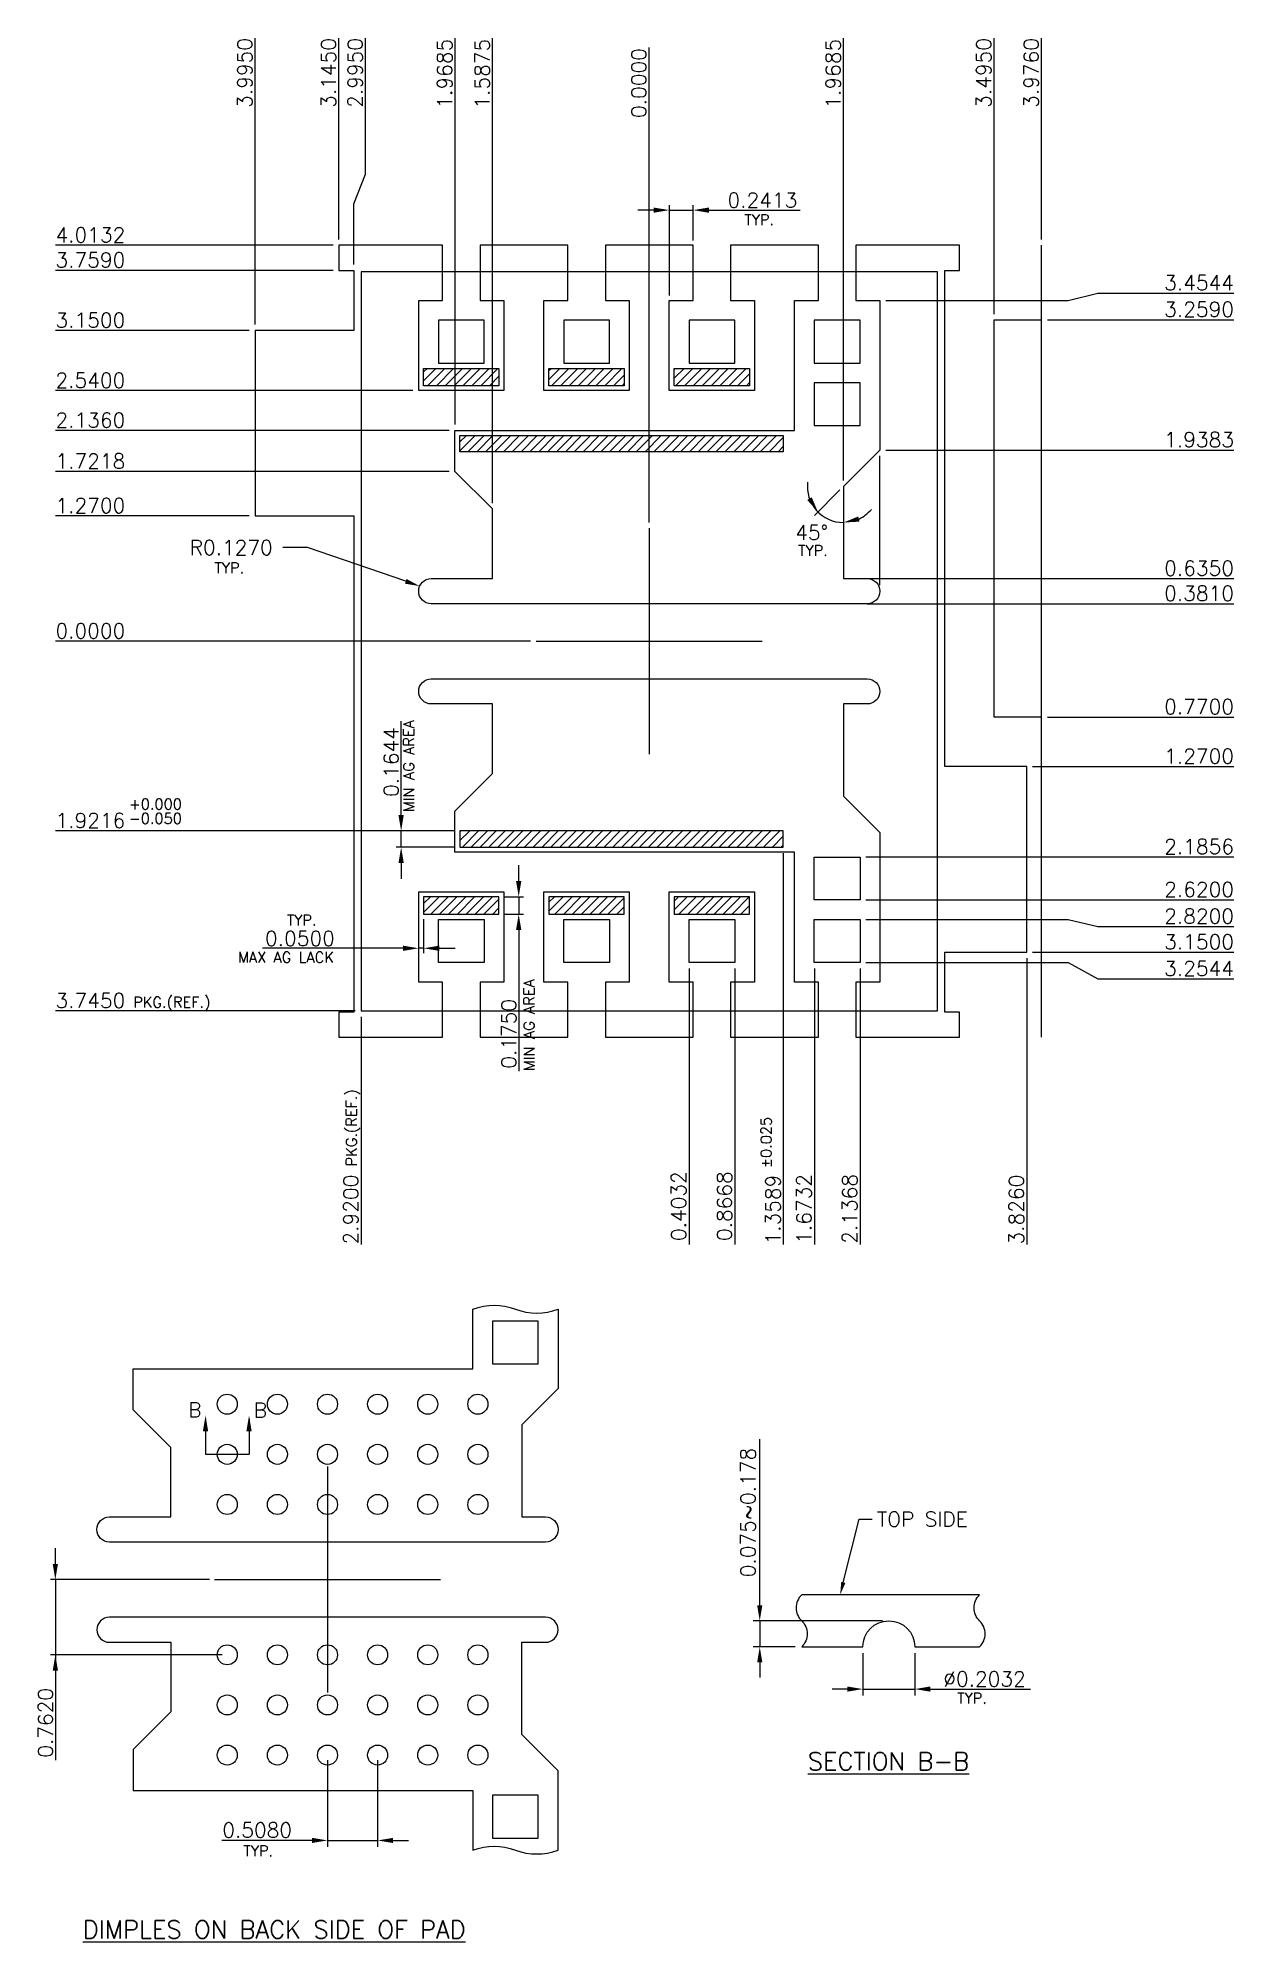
# Model space of a CAD drawing. Extents: x 190.4 to 202.5, y 2.8 to 22.
import ezdxf
from ezdxf.enums import TextEntityAlignment as Align
from ezdxf.lldxf.tags import DXFTag

# ---------------------------------------------------------------- set-up
doc = ezdxf.new("R2010")
doc.units = 0
for name, color, linetype in [('CEN', 2, 'CENTER'), ('COIN-LINE', 4, 'Continuous'), ('DIM', 7, 'Continuous'), ('LF-LINE', 1, 'Continuous'), ('PKG-OUT', 3, 'HIDDEN')]:
    doc.layers.add(name, color=color, linetype=linetype)
doc.styles.add('5.0-8.0 UNIT', font='SIMPLEX.shx', dxfattribs={"height": 0.15})
doc.styles.add('SIMPLEX', font='SIMPLEX.shx', dxfattribs={"height": 1})
tags = doc.linetypes.add('CENTER', pattern=[2, 1.25, -0.25, 0.25, -0.25]).pattern_tags.tags
tags[10:11] = [DXFTag(74, 4), DXFTag(75, 0), DXFTag(340, '0'), DXFTag(46, 1.0), DXFTag(50, 0.0), DXFTag(44, 0.0), DXFTag(45, 0.0)]
tags[8:9] = [DXFTag(74, 4), DXFTag(75, 0), DXFTag(340, '0'), DXFTag(46, 1.0), DXFTag(50, 0.0), DXFTag(44, 0.0), DXFTag(45, 0.0)]
tags[6:7] = [DXFTag(74, 4), DXFTag(75, 0), DXFTag(340, '0'), DXFTag(46, 1.0), DXFTag(50, 0.0), DXFTag(44, 0.0), DXFTag(45, 0.0)]
tags[4:5] = [DXFTag(74, 4), DXFTag(75, 0), DXFTag(340, '0'), DXFTag(46, 1.0), DXFTag(50, 0.0), DXFTag(44, 0.0), DXFTag(45, 0.0)]
tags = doc.linetypes.add('HIDDEN', pattern=[0.375, 0.25, -0.125]).pattern_tags.tags
tags[6:7] = [DXFTag(74, 4), DXFTag(75, 0), DXFTag(340, '0'), DXFTag(46, 1.0), DXFTag(50, 0.0), DXFTag(44, 0.0), DXFTag(45, 0.0)]
tags[4:5] = [DXFTag(74, 4), DXFTag(75, 0), DXFTag(340, '0'), DXFTag(46, 1.0), DXFTag(50, 0.0), DXFTag(44, 0.0), DXFTag(45, 0.0)]
doc.dimstyles.new('5.0-8.0 UNIT', dxfattribs={"dimtxt": 0.15, "dimasz": 0.16, "dimexe": 0.05, "dimexo": 0.05, "dimgap": 0.025, "dimtad": 1, "dimdec": 4, "dimzin": 1, "dimdsep": 46, "dimtxsty": '5.0-8.0 UNIT', "dimcen": 0.0625, "dimdle": 1.25, "dimadec": 0, "dimazin": 0, "dimtfac": 1, "dimtdec": 4, "dimtmove": 0, "dimatfit": 3, "dimfxl": 1, "dimtolj": 1, "dimtzin": 0, "dimarcsym": 0})

# ---------------------------------------------------------------- blocks, each defined once
blk = doc.blocks.new('INT')
at = {"lineweight": 0}
blk.add_line((-2.995, -0.125), (-2.995, -0.125), dxfattribs=at)
blk.add_lwpolyline([(-2.096, -3.454), (-2.337, -3.454), (-2.337, -2.54), (-1.473, -2.54), (-1.473, -3.454), (-1.715, -3.454), (-1.715, -4.013), (-0.826, -4.013), (-0.826, -3.454), (-1.067, -3.454), (-1.067, -2.54), (-0.203, -2.54), (-0.203, -3.454), (-0.445, -3.454), (-0.445, -4.013), (0.444, -4.013), (0.444, -3.454), (0.203, -3.454), (0.203, -2.54), (1.067, -2.54), (1.067, -3.454), (0.825, -3.454), (0.825, -4.013), (1.714, -4.013), (1.714, -3.454), (1.473, -3.454), (1.473, -2.136), (-1.969, -2.136), (-1.969, -1.722), (-1.588, -1.341), (-1.588, -0.635), (-2.21, -0.635, -1), (-2.21, -0.381), (2.21, -0.381, -1), (2.21, -0.635), (1.968, -0.635), (1.968, -1.57), (2.337, -1.938), (2.337, -3.454), (2.095, -3.454), (2.095, -4.013), (3.145, -4.013), (3.145, -3.759), (2.995, -3.759), (2.995, -3.15), (3.826, -3.15), (3.826, -1.27), (2.995, -1.27), (2.995, 3.759), (2.995, 3.759), (3.145, 3.759), (3.145, 4.013), (2.095, 4.013), (2.095, 3.454), (2.337, 3.454), (2.337, 1.938), (1.968, 1.57), (1.968, 0.635), (2.21, 0.635, -1), (2.21, 0.381), (-2.21, 0.381, -1), (-2.21, 0.635), (-1.588, 0.635), (-1.588, 1.341), (-1.969, 1.722), (-1.969, 2.136), (1.473, 2.136), (1.473, 3.454), (1.714, 3.454), (1.714, 4.013), (0.825, 4.013), (0.825, 3.454), (1.067, 3.454), (1.067, 2.54), (0.203, 2.54), (0.203, 3.454), (0.444, 3.454), (0.444, 4.013), (-0.445, 4.013), (-0.445, 3.454), (-0.203, 3.454), (-0.203, 2.54), (-1.067, 2.54), (-1.067, 3.454), (-0.826, 3.454), (-0.826, 4.013), (-1.715, 4.013), (-1.715, 3.454), (-1.473, 3.454), (-1.473, 2.54), (-2.337, 2.54), (-2.337, 3.454), (-2.096, 3.454), (-2.096, 4.013), (-3.145, 4.013), (-3.145, 3.759), (-2.995, 3.759), (-2.995, 3.15), (-3.995, 3.15), (-3.995, 1.27), (-2.995, 1.27), (-2.995, -0.125), (-2.995, -3.759), (-3.145, -3.759), (-3.145, -4.013), (-2.096, -4.013)], format="xyb", close=True, dxfattribs=at)
for points in [[(-2.137, 2.82), (-1.673, 2.82), (-1.673, 3.254), (-2.137, 3.254)], [(-0.867, 2.82), (-0.403, 2.82), (-0.403, 3.254), (-0.867, 3.254)], [(0.403, 2.82), (0.867, 2.82), (0.867, 3.254), (0.403, 3.254)], [(1.673, 2.82), (2.137, 2.82), (2.137, 3.254), (1.673, 3.254)], [(1.673, 2.186), (2.137, 2.186), (2.137, 2.62), (1.673, 2.62)], [(1.673, -2.186), (2.137, -2.186), (2.137, -2.62), (1.673, -2.62)], [(-2.137, -2.82), (-1.673, -2.82), (-1.673, -3.254), (-2.137, -3.254)], [(-0.867, -2.82), (-0.403, -2.82), (-0.403, -3.254), (-0.867, -3.254)], [(0.403, -2.82), (0.867, -2.82), (0.867, -3.254), (0.403, -3.254)], [(1.673, -2.82), (2.137, -2.82), (2.137, -3.254), (1.673, -3.254)]]:
    blk.add_lwpolyline(points, close=True)
at = {"layer": 'PKG-OUT'}
blk.add_lwpolyline([(2.92, 3.745), (-2.92, 3.745), (-2.92, -3.745), (2.92, -3.745)], close=True, dxfattribs=at)
blk = doc.blocks.new('*D1')
at = {"layer": 'Defpoints', "color": 0, "transparency": 16777216}
for p in [(1451.676, 225.066), (1451.676, 224.709), (1451.435, 224.151)]:
    blk.add_point(p, dxfattribs=at)
at = {"layer": 'DIM', "color": 0, "lineweight": -2, "transparency": 16777216}
for p, q in [((1451.275, 225.066), (1451.115, 225.066)), ((1451.435, 224.201), (1451.435, 225.116)), ((1451.435, 225.066), (1451.676, 225.066)), ((1451.676, 224.759), (1451.676, 225.116)), ((1451.836, 225.066), (1452.76, 225.066))]:
    blk.add_line(p, q, dxfattribs=at)
at = {"layer": 'DIM', "color": 0, "transparency": 16777216}
for points in [[(1451.275, 225.092), (1451.275, 225.039), (1451.435, 225.066)], [(1451.836, 225.092), (1451.836, 225.039), (1451.676, 225.066)]]:
    blk.add_solid(points, dxfattribs=at)
at = {"layer": 'DIM', "color": 0, "transparency": 16777216, "insert": (1452.378, 225.166), "char_height": 0.15, "attachment_point": 5, "style": '5.0-8.0 UNIT'}
blk.add_mtext('\\A1;0.2413', dxfattribs=at)

msp = doc.modelspace()

# ---------------------------------------------------------------- hatches: boundary and pattern name
at = {"layer": 'PKG-OUT'}
h = msp.add_hatch(dxfattribs=at)
h.set_pattern_fill('ANSI31', color=256, scale=0.02)
h.set_pattern_definition([(45, (-1274.385704, -228.04841), (-0.0449012806, 0.0449012806), [])])
h.paths.add_polyline_path([(194.63904, 14.01281), (194.63904, 13.84841), (197.91644, 13.84841), (197.91644, 14.01281)])
h.paths.add_polyline_path([(195.03434, 13.16941), (195.03434, 13.34441), (194.27074, 13.34441), (194.27074, 13.16941)])
h.paths.add_polyline_path([(195.54074, 13.34441), (195.54074, 13.16941), (196.30434, 13.16941), (196.30434, 13.34441)])
h.paths.add_polyline_path([(196.81074, 13.34441), (196.81074, 13.16941), (197.57434, 13.16941), (197.57434, 13.34441)])
h.paths.add_polyline_path([(197.91644, 17.85601), (197.91644, 18.02041), (194.63904, 18.02041), (194.63904, 17.85601)])
h.paths.add_polyline_path([(195.03434, 18.52441), (195.03434, 18.69941), (194.27074, 18.69941), (194.27074, 18.52441)])
h.paths.add_polyline_path([(196.30434, 18.52441), (196.30434, 18.69941), (195.54074, 18.69941), (195.54074, 18.52441)])
h.paths.add_polyline_path([(197.57434, 18.52441), (197.57434, 18.69941), (196.81074, 18.69941), (196.81074, 18.52441)])

# ---------------------------------------------------------------- linework, layer by layer
at = {"layer": 'CEN'}
msp.add_line((200.53354, 11.92121), (200.53354, 19.94761), dxfattribs=at)
at = {"layer": 'CEN', "linetype": 'CENTER'}
for p, q in [((196.55754, 17.07941), (196.55754, 14.78941)), ((195.41254, 15.93441), (197.70254, 15.93441)), ((193.29645, 7.57014), (193.29645, 5.28014)), ((192.15145, 6.42514), (194.44145, 6.42514))]:
    msp.add_line(p, q, dxfattribs=at)
at = {"layer": 'COIN-LINE'}
for p, q in [((192.56254, 20.36761), (192.56254, 20.66761)), ((193.41254, 20.36761), (193.41254, 20.66761)), ((193.56254, 20.36761), (193.68254, 20.66761)), ((194.58904, 20.36761), (194.58904, 20.66761)), ((194.97004, 20.36761), (194.97004, 20.66761)), ((198.52604, 20.36761), (198.52604, 20.66761)), ((200.05254, 20.36761), (200.05254, 20.66761)), ((200.53354, 20.36761), (200.53354, 20.66761)), ((196.55754, 20.27276), (196.55754, 20.57276)), ((192.21919, 19.94761), (191.91919, 19.94761)), ((192.21919, 19.69341), (191.91919, 19.69341)), ((200.80354, 19.38881), (201.10354, 19.46341)), ((200.80354, 19.19341), (201.10354, 19.19341)), ((192.21919, 19.08441), (191.91919, 19.08441)), ((192.21919, 18.47441), (191.91919, 18.47441)), ((192.21919, 18.07041), (191.91919, 18.07041)), ((200.80354, 17.87271), (201.10354, 17.87271)), ((192.21919, 17.65617), (191.91919, 17.65617)), ((192.21919, 17.20441), (191.91919, 17.20441)), ((200.80354, 16.56941), (201.10354, 16.56941)), ((200.80354, 16.31541), (201.10354, 16.31541)), ((192.21919, 15.93441), (191.91919, 15.93441)), ((200.80354, 15.16441), (201.10354, 15.16709)), ((200.80354, 14.66441), (201.10354, 14.66441)), ((192.21919, 14.01281), (191.91919, 14.01281)), ((200.80354, 13.74881), (201.10354, 13.74881)), ((200.80354, 13.31441), (201.10354, 13.31441)), ((200.80354, 13.11441), (201.10354, 13.04441)), ((200.80354, 12.78441), (201.10354, 12.78441)), ((200.80354, 12.68001), (201.10354, 12.51441)), ((192.21919, 12.18941), (191.91919, 12.18941)), ((193.63754, 11.50121), (193.63754, 11.20121)), ((196.96074, 11.50121), (196.96074, 11.20121)), ((197.42434, 11.50121), (197.42434, 11.20121)), ((197.91644, 11.50121), (197.91644, 11.20121)), ((198.23074, 11.50121), (198.23074, 11.20121)), ((198.69434, 11.50121), (198.69434, 11.20121)), ((200.38354, 11.50121), (200.38354, 11.20121))]:
    msp.add_line(p, q, dxfattribs=at)
at = {"layer": 'DIM'}
for p, q in [((192.56254, 20.66761), (192.56254, 22.04761)), ((193.41254, 20.66761), (193.41254, 22.04761)), ((193.68254, 20.66761), (193.68254, 22.04761)), ((194.58904, 20.66761), (194.58904, 22.04761)), ((194.97004, 20.66761), (194.97004, 22.04761)), ((198.52604, 20.66761), (198.52604, 22.04761)), ((200.05254, 20.66761), (200.05254, 22.04761)), ((200.53354, 20.66761), (200.53354, 22.04761)), ((196.55754, 20.57276), (196.55754, 21.95276)), ((192.56254, 19.14441), (192.56254, 20.36761)), ((193.41254, 20.00761), (193.41254, 20.36761)), ((193.56254, 19.75341), (193.56254, 20.36761)), ((194.58904, 18.13041), (194.58904, 20.36761)), ((194.97004, 17.33517), (194.97004, 20.36761)), ((196.55754, 17.13941), (196.55754, 20.27276)), ((198.52604, 17.56441), (198.52604, 20.36761)), ((200.05254, 19.24881), (200.05254, 20.36761)), ((200.53354, 20.00761), (200.53354, 20.36761)), ((191.91919, 19.94761), (190.53919, 19.94761)), ((193.35254, 19.94761), (192.21919, 19.94761)), ((191.91919, 19.69341), (190.53919, 19.69341)), ((193.35254, 19.69341), (192.21919, 19.69341)), ((198.95434, 19.38881), (200.80354, 19.38881)), ((201.10354, 19.46341), (202.48354, 19.46341)), ((200.59354, 19.19341), (200.80354, 19.19341)), ((201.10354, 19.19341), (202.48354, 19.19341)), ((191.91919, 19.08441), (190.53919, 19.08441)), ((192.50254, 19.08441), (192.21919, 19.08441)), ((191.91919, 18.47441), (190.53919, 18.47441)), ((194.16074, 18.47441), (192.21919, 18.47441)), ((191.91919, 18.07041), (190.53919, 18.07041)), ((194.52904, 18.07041), (192.21919, 18.07041)), ((198.89434, 16.50241), (198.89434, 17.81271)), ((198.95434, 17.87271), (200.80354, 17.87271)), ((201.10354, 17.87271), (202.48354, 17.87271)), ((191.91919, 17.65617), (190.53919, 17.65617)), ((194.52904, 17.65617), (192.21919, 17.65617)), ((198.49068, 17.46905), (198.23182, 17.21019)), ((191.91919, 17.20441), (190.53919, 17.20441)), ((192.50254, 17.20441), (192.21919, 17.20441)), ((198.76734, 16.56941), (200.80354, 16.56941)), ((201.10354, 16.56941), (202.48354, 16.56941)), ((198.76734, 16.31541), (200.80354, 16.31541)), ((201.10354, 16.31541), (202.48354, 16.31541)), ((191.91919, 15.93441), (190.53919, 15.93441)), ((195.35254, 15.93441), (192.21919, 15.93441)), ((194.04257, 14.17281), (194.04257, 15.12567)), ((200.59354, 15.16441), (200.80354, 15.16441)), ((201.10354, 15.16709), (202.48354, 15.16709)), ((200.44354, 14.66441), (200.80354, 14.66441)), ((201.10354, 14.66441), (202.48354, 14.66441)), ((191.91919, 14.01281), (190.53919, 14.01281)), ((194.57904, 14.01281), (192.21919, 14.01281)), ((194.04257, 13.84841), (194.04257, 14.01281)), ((194.57904, 13.84841), (193.99257, 13.84841)), ((197.91644, 13.78841), (197.91644, 11.50121)), ((198.75434, 13.74881), (200.80354, 13.74881)), ((201.10354, 13.74881), (202.48354, 13.74881)), ((194.04257, 13.68841), (194.04257, 13.52841)), ((195.23443, 13.50441), (195.23443, 13.66441)), ((195.08434, 13.34441), (195.28443, 13.34441)), ((195.23443, 13.34441), (195.23443, 13.16941)), ((198.75434, 13.31441), (200.80354, 13.31441)), ((201.10354, 13.31441), (202.48354, 13.31441)), ((195.08434, 13.16941), (195.28443, 13.16941)), ((194.27074, 13.11941), (194.27074, 12.77354)), ((195.23443, 13.00941), (195.23443, 11.57766)), ((198.75434, 13.11441), (200.80354, 13.11441)), ((201.10354, 13.04441), (202.48354, 13.04441)), ((194.06074, 12.82354), (192.63884, 12.82354)), ((194.27074, 12.82354), (194.22074, 12.82354)), ((194.43074, 12.82354), (194.59074, 12.82354)), ((200.44354, 12.78441), (200.80354, 12.78441)), ((201.10354, 12.78441), (202.48354, 12.78441)), ((196.96074, 12.62001), (196.96074, 11.50121)), ((197.42434, 12.62001), (197.42434, 11.50121)), ((198.23074, 12.62001), (198.23074, 11.50121)), ((198.69434, 12.62001), (198.69434, 11.50121)), ((198.75434, 12.68001), (200.80354, 12.68001)), ((200.38354, 12.72441), (200.38354, 11.50121)), ((201.10354, 12.51441), (202.48354, 12.51441)), ((191.91919, 12.18941), (190.53919, 12.18941)), ((193.57754, 12.18941), (192.21919, 12.18941)), ((193.63754, 12.12941), (193.63754, 11.50121)), ((193.63754, 11.20121), (193.63754, 9.82121)), ((196.96074, 11.20121), (196.96074, 9.82121)), ((197.42434, 11.20121), (197.42434, 9.82121)), ((197.91644, 11.20121), (197.91644, 9.82121)), ((198.23074, 11.20121), (198.23074, 9.82121)), ((198.69434, 11.20121), (198.69434, 9.82121)), ((200.38354, 11.20121), (200.38354, 9.82121)), ((192.06001, 7.69514), (192.50088, 7.69514)), ((190.5379, 6.58514), (190.5379, 6.74514)), ((192.10145, 6.42514), (190.4879, 6.42514)), ((190.5379, 6.42514), (190.5379, 4.59597)), ((197.67731, 6.00761), (197.67731, 5.74418)), ((192.23045, 5.66314), (190.4879, 5.66314)), ((198.72249, 5.316), (199.24935, 5.316)), ((193.29645, 3.78223), (193.80445, 3.78223))]:
    msp.add_line(p, q, dxfattribs=at)
at = {"layer": 'DIM', "linetype": 'ByBlock', "lineweight": -2}
for p, q in [((193.09395, 16.88387), (192.84395, 16.88387)), ((194.08963, 16.54228), (193.09395, 16.88387))]:
    msp.add_line(p, q, dxfattribs=at)
at = {"layer": 'DIM', "lineweight": 0}
for p, q in [((192.06001, 8.05314), (192.06001, 7.69514)), ((192.50088, 8.05314), (192.50088, 7.69514)), ((197.67731, 6.16361), (197.67731, 7.84821)), ((198.52434, 6.3971), (198.68588, 7.03797)), ((198.68588, 7.03797), (198.81588, 7.03797)), ((198.92092, 6.00761), (197.61231, 6.00761)), ((198.03748, 5.74418), (197.61231, 5.74418)), ((198.72249, 5.67918), (198.72249, 5.251)), ((199.24935, 5.67918), (199.24935, 5.251)), ((197.67731, 5.58818), (197.67731, 5.43218)), ((198.56649, 5.316), (198.41049, 5.316)), ((199.40535, 5.316), (200.42336, 5.316)), ((193.29645, 4.59714), (193.29645, 3.71723)), ((193.80445, 4.59714), (193.80445, 3.71723)), ((193.14045, 3.78223), (192.22589, 3.78223)), ((193.96045, 3.78223), (194.11645, 3.78223))]:
    msp.add_line(p, q, dxfattribs=at)
at = {"layer": 'DIM'}
for start, end in [(173.167429, 270.000001), (295.245266, 320.490532)]:
    msp.add_arc((198.52604, 17.50441), 0.36608, start, end, dxfattribs=at)
for points in [[(198.20402, 17.39495), (198.15898, 17.36639), (198.26718, 17.24555)], [(198.688, 17.14727), (198.67634, 17.19931), (198.52604, 17.13832)], [(194.08152, 16.51864), (194.23152, 16.49361), (194.09775, 16.56593)], [(194.0159, 14.17281), (194.06923, 14.17281), (194.04257, 14.01281)], [(194.0159, 13.68841), (194.06923, 13.68841), (194.04257, 13.84841)], [(195.20777, 13.50441), (195.2611, 13.50441), (195.23443, 13.34441)], [(195.20777, 13.00941), (195.2611, 13.00941), (195.23443, 13.16941)], [(194.06074, 12.85021), (194.06074, 12.79688), (194.22074, 12.82354)], [(194.43074, 12.85021), (194.43074, 12.79688), (194.27074, 12.82354)], [(190.51124, 6.58514), (190.56457, 6.58514), (190.5379, 6.42514)], [(197.65131, 6.16361), (197.70331, 6.16361), (197.67731, 6.00761)], [(190.51124, 5.50314), (190.56457, 5.50314), (190.5379, 5.66314)], [(197.65131, 5.58818), (197.70331, 5.58818), (197.67731, 5.74418)], [(198.56649, 5.342), (198.56649, 5.29), (198.72249, 5.316)], [(199.40535, 5.342), (199.40535, 5.29), (199.24935, 5.316)], [(193.14045, 3.80823), (193.14045, 3.75623), (193.29645, 3.78223)], [(193.96045, 3.80823), (193.96045, 3.75623), (193.80445, 3.78223)]]:
    msp.add_solid(points, dxfattribs=at)
at = {"layer": 'DIM', "lineweight": 0}
for points in [[(192.03334, 7.92838), (192.08668, 7.92838), (192.06001, 8.0884)], [(192.47421, 7.92838), (192.52755, 7.92838), (192.50088, 8.0884)], [(198.54535, 6.39181), (198.49257, 6.27105), (198.50333, 6.4024)]]:
    msp.add_solid(points, dxfattribs=at)
at = {"layer": 'LF-LINE', "lineweight": 0}
msp.add_lwpolyline([(200.53354, 15.16441), (200.05254, 15.16441), (200.05254, 19.19341), (200.53354, 19.19341)], dxfattribs=at)
at = {"layer": 'LF-LINE'}
for points in [[(194.76965, 9.1663, -0.18144334), (195.20145, 9.1663, 0.18144334), (195.63325, 9.1663), (195.63325, 8.36344), (195.26495, 7.99514), (195.26495, 7.06014), (195.50625, 7.06014, -1), (195.50625, 6.80614), (191.08665, 6.80614, -1), (191.08665, 7.06014), (191.70895, 7.06014), (191.70895, 7.7659), (191.32795, 8.1469), (191.32795, 8.56114), (194.76965, 8.56114)], [(198.72249, 5.74418, -1), (199.24935, 5.74418), (199.90594, 5.74418, 0.42525544), (199.90594, 6.00761, -0.42525544), (199.90594, 6.27105), (198.10248, 6.27105, 0.42525544), (198.10248, 6.00761, -0.42525544), (198.10248, 5.74418)], [(194.76965, 3.68398, -0.18144334), (195.20145, 3.68398, 0.18144334), (195.63325, 3.68398), (195.63325, 4.48684), (195.26495, 4.85514), (195.26495, 5.79014), (195.50625, 5.79014, 1), (195.50625, 6.04414), (191.08665, 6.04414, 1), (191.08665, 5.79014), (191.70895, 5.79014), (191.70895, 5.08438), (191.32795, 4.70338), (191.32795, 4.28914), (194.76965, 4.28914)]]:
    msp.add_lwpolyline(points, format="xyb", close=True, dxfattribs=at)
for points in [[(194.96965, 8.61074), (195.43325, 8.61074), (195.43325, 9.04514), (194.96965, 9.04514)], [(194.96965, 3.80514), (195.43325, 3.80514), (195.43325, 4.23954), (194.96965, 4.23954)]]:
    msp.add_lwpolyline(points, close=True, dxfattribs=at)
at = {"layer": 'PKG-OUT'}
for points in [[(194.27074, 18.52441), (194.27074, 18.69941), (195.03434, 18.69941), (195.03434, 18.52441)], [(195.54074, 18.52441), (195.54074, 18.69941), (196.30434, 18.69941), (196.30434, 18.52441)], [(196.81074, 18.52441), (196.81074, 18.69941), (197.57434, 18.69941), (197.57434, 18.52441)], [(194.63904, 18.02041), (197.91644, 18.02041), (197.91644, 17.85601), (194.63904, 17.85601)], [(194.63904, 13.84841), (197.91644, 13.84841), (197.91644, 14.01281), (194.63904, 14.01281)], [(194.27074, 13.34441), (194.27074, 13.16941), (195.03434, 13.16941), (195.03434, 13.34441)], [(195.54074, 13.34441), (195.54074, 13.16941), (196.30434, 13.16941), (196.30434, 13.34441)], [(196.81074, 13.34441), (196.81074, 13.16941), (197.57434, 13.16941), (197.57434, 13.34441)]]:
    msp.add_lwpolyline(points, close=True, dxfattribs=at)
at = {"layer": 'PKG-OUT', "linetype": 'HIDDEN', "lineweight": 0}
for centre in [(192.28045, 8.20314), (192.78845, 8.20314), (193.29645, 8.20314), (193.80445, 8.20314), (194.31245, 8.20314), (194.82045, 8.20314), (192.28045, 7.69514), (192.78845, 7.69514), (193.29645, 7.69514), (193.80445, 7.69514), (194.31245, 7.69514), (194.82045, 7.69514), (192.28045, 7.18714), (192.78845, 7.18714), (193.29645, 7.18714), (193.80445, 7.18714), (194.31245, 7.18714), (194.82045, 7.18714), (192.28045, 5.66314), (192.78845, 5.66314), (193.29645, 5.66314), (193.80445, 5.66314), (194.31245, 5.66314), (194.82045, 5.66314), (192.28045, 5.15514), (192.78845, 5.15514), (193.29645, 5.15514), (193.80445, 5.15514), (194.31245, 5.15514), (194.82045, 5.15514), (192.28045, 4.64714), (192.78845, 4.64714), (193.29645, 4.64714), (193.80445, 4.64714), (194.31245, 4.64714), (194.82045, 4.64714)]:
    msp.add_circle(centre, 0.1016, dxfattribs=at)

# ---------------------------------------------------------------- block references
at = {"layer": 'LF-LINE'}
msp.add_blockref('INT', (196.55754, 15.93441), dxfattribs=at)

# ---------------------------------------------------------------- texts
at = {"layer": 'DIM', "style": '5.0-8.0 UNIT'}
for s, p in [('3.9950', (192.53254, 22.04761)), ('3.1450', (193.38254, 22.04761)), ('2.9950', (193.65254, 22.04761)), ('3.4950', (200.02254, 22.04761)), ('3.9760', (200.50354, 22.04761)), ('0.4032', (196.93074, 10.56407)), ('0.8668', (197.39434, 10.56407)), ('1.6732', (198.20074, 10.53549)), ('2.1368', (198.66434, 10.53549))]:
    msp.add_text(s, height=0.15, rotation=90, dxfattribs=at).set_placement(p, align=Align.RIGHT)
at = {"layer": 'DIM'}
for s, height, rotation, style, p in [('1.9685', 0.15, 90, '5.0-8.0 UNIT', (194.55904, 21.33332)), ('1.5875', 0.15, 90, '5.0-8.0 UNIT', (194.94004, 21.33332)), ('1.9685', 0.15, 90, '5.0-8.0 UNIT', (198.49604, 21.33332)), ('0.0000', 0.15, 90, '5.0-8.0 UNIT', (196.52754, 21.23848)), ('TYP.', 0.108, 0, 'SIMPLEX', (197.52167, 20.15238)), ('R0.1270', 0.15, 0, '5.0-8.0 UNIT', (191.89966, 16.80887)), ('TYP.', 0.108, 0, 'SIMPLEX', (198.06656, 16.79931)), ('TYP.', 0.108, 0, 'SIMPLEX', (192.15101, 16.62371)), ('0.1644', 0.15, 90, '5.0-8.0 UNIT', (194.01757, 14.35781)), ('MIN AG AREA', 0.108, 90, 'SIMPLEX', (194.17386, 14.20581)), ('+0.000', 0.108, 0, 'SIMPLEX', (191.28371, 14.2307)), ('-0.050', 0.108, 0, 'SIMPLEX', (191.28371, 14.08495)), ('TYP.', 0.108, 0, 'SIMPLEX', (192.88484, 13.05493)), ('MAX AG LACK', 0.108, 0, 'SIMPLEX', (192.38848, 12.6781)), ('PKG.(REF.)', 0.108, 0, 'SIMPLEX', (191.32732, 12.22259)), ('MIN AG AREA', 0.108, 90, 'SIMPLEX', (195.39321, 11.5804)), ('0.1750', 0.15, 90, '5.0-8.0 UNIT', (195.20943, 11.60266)), ('PKG.(REF.)', 0.108, 90, 'SIMPLEX', (193.59267, 10.61377)), ('%%P0.025', 0.108, 90, 'SIMPLEX', (197.79595, 10.5964)), ('2.9200', 0.15, 90, '5.0-8.0 UNIT', (193.60754, 9.82121)), ('1.3589', 0.15, 90, '5.0-8.0 UNIT', (197.88644, 9.82121)), ('3.8260', 0.15, 90, '5.0-8.0 UNIT', (200.35354, 9.82121)), ('B', 0.15, 0, 'SIMPLEX', (191.88424, 8.07121)), ('B', 0.15, 0, 'SIMPLEX', (192.54818, 8.06804)), ('0.075~0.178', 0.15, 90, 'SIMPLEX', (197.63365, 6.44961)), ('∅0.2032', 0.15, 0, 'SIMPLEX', (199.53843, 5.34325)), ('0.7620', 0.15, 90, '5.0-8.0 UNIT', (190.5129, 4.62097)), ('TYP.', 0.108, 0, 'SIMPLEX', (199.67925, 5.16931)), ('0.5080', 0.15, 0, 'SIMPLEX', (192.23045, 3.81243)), ('TYP.', 0.108, 0, 'SIMPLEX', (192.44386, 3.62186))]:
    msp.add_text(s, height=height, rotation=rotation, dxfattribs=dict(at, style=style)).set_placement(p)
at = {"layer": 'DIM', "style": '5.0-8.0 UNIT'}
for s, p in [('4.0132', (190.53919, 19.97761)), ('3.7590', (190.53919, 19.72341)), ('3.1500', (190.53919, 19.11441)), ('2.5400', (190.53919, 18.50441)), ('2.1360', (190.53919, 18.10041)), ('1.7218', (190.53919, 17.68617)), ('1.2700', (190.53919, 17.23441)), ('0.0000', (190.53919, 15.96441)), ('1.9216', (190.53919, 14.04281)), ('0.0500', (192.66384, 12.84854)), ('3.7450', (190.53919, 12.21941))]:
    msp.add_text(s, height=0.15, dxfattribs=at).set_placement(p)
for s, p in [('3.4544', (202.48354, 19.49341)), ('3.2590', (202.48354, 19.22341)), ('1.9383', (202.48354, 17.90271)), ('45%%D', (198.37091, 16.96236)), ('0.6350', (202.48354, 16.59941)), ('0.3810', (202.48354, 16.34541)), ('0.7700', (202.48354, 15.19709)), ('1.2700', (202.48354, 14.69441)), ('2.1856', (202.48354, 13.77881)), ('2.6200', (202.48354, 13.34441)), ('2.8200', (202.48354, 13.07441)), ('3.1500', (202.48354, 12.81441)), ('3.2544', (202.48354, 12.54441))]:
    msp.add_text(s, height=0.15, dxfattribs=at).set_placement(p, align=Align.RIGHT)
at = {"layer": 'DIM', "lineweight": 0, "style": 'SIMPLEX'}
msp.add_text('TOP SIDE', height=0.15, rotation=0, dxfattribs=at).set_placement((198.86588, 6.96297))
at = {"layer": 'LF-LINE', "style": 'SIMPLEX'}
for s, p in [('%%USECTION B-B', (198.1645, 4.49404)), ('%%UDIMPLES ON BACK SIDE OF PAD', (190.81622, 2.78973))]:
    msp.add_text(s, height=0.18, rotation=0, dxfattribs=at).set_placement(p)

# ---------------------------------------------------------------- dimensions: what is measured, and where the dimension line sits
at = {"layer": 'DIM'}
dim = msp.add_linear_dim(base=(197.00204, 20.304), p1=(196.76074, 19.38881), p2=(197.00204, 19.94761), dimstyle='5.0-8.0 UNIT', override={"dimfxl": 0.03}, dxfattribs=at)
dim.commit()
dim.dimension.update_dxf_attribs({"geometry": '*D1', "text_midpoint": (197.70418, 20.404), "insert": (-1254.67384, -204.76179)})

doc.saveas('drawing.dxf')
